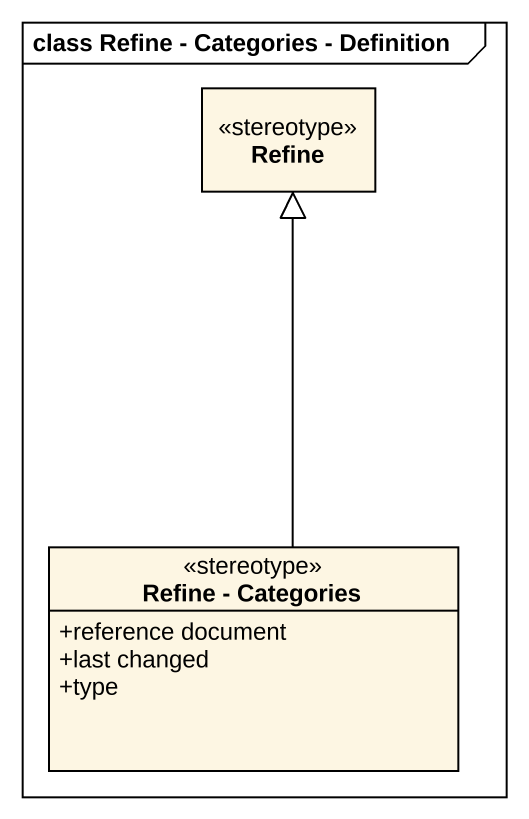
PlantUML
@startuml
mainframe class Refine - Categories - Definition
hide circle
hide empty members
skinparam classAttributeIconSize 0
class Refine <<stereotype>>
class "Refine - Categories" as Refine_Categories <<stereotype>> {
  +reference document
  +last changed
  +type
}
Refine_Categories -up-|> Refine
@enduml
